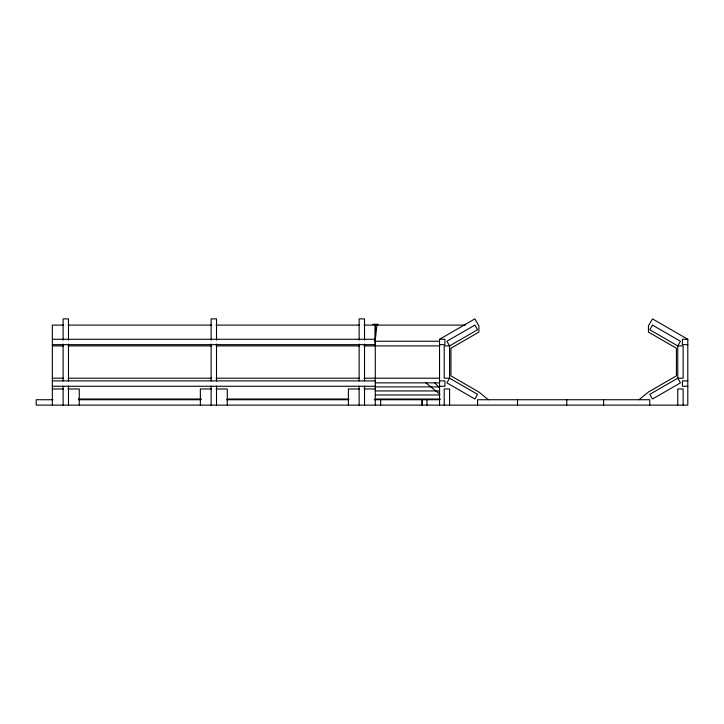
<?xml version="1.0" encoding="UTF-8"?>
<svg xmlns="http://www.w3.org/2000/svg" width="724" height="724" viewBox="0 0 724 724"><rect width="100%" height="100%" fill="white"/><g stroke="black" fill="none" stroke-linecap="round" stroke-linejoin="round"><path stroke-width="1.09" d="M376.942 325.103L375.113 341.248L375.285 345.909M639.021 399.729L648.442 392.019L676.415 375.874L676.415 348.235L648.442 332.09L648.442 325.881L652.478 318.886L687.8 339.275L687.8 405.114L36.2 405.114L36.2 399.729L53.024 399.729M439.54 405.114L439.54 339.275L474.863 318.886L478.899 325.881L478.899 332.09L450.934 348.235L450.934 375.874L478.899 392.019L488.32 399.729M372.697 324.271L378.082 324.271M63.64 325.103L52.345 325.103L52.345 405.114M68.156 325.103L211.562 325.103M216.078 325.103L359.484 325.103M364 325.103L465.36 325.103M52.345 339.275L375.285 339.275M439.54 339.275L444.925 339.275L444.925 344.66L439.54 344.66M687.8 339.275L682.415 339.275L682.415 344.66L687.8 344.66M439.368 341.248L375.113 341.248L375.285 325.103L375.285 405.114M52.345 344.66L375.285 344.66M52.345 345.909L63.64 345.909M68.156 345.909L211.562 345.909M216.078 345.909L359.484 345.909M364 345.909L439.631 345.909M52.345 378.2L63.64 378.2M68.156 378.2L211.562 378.2M216.078 378.2L359.484 378.2M364 378.2L439.631 378.2M52.345 380.896L375.285 380.896M439.54 380.896L444.925 380.896L444.925 386.272L439.54 386.272M687.8 380.896L682.415 380.896L682.415 386.272L687.8 386.272M375.285 382.86L439.368 382.86M52.345 386.272L375.285 386.272M375.285 386.897L439.64 386.897M52.345 388.969L63.558 388.969M68.047 388.969L79.26 388.969L79.26 405.114M211.571 388.969L200.358 388.969L200.358 405.114M216.06 388.969L227.273 388.969L227.273 405.114M359.593 388.969L348.38 388.969L348.38 405.114M364.072 388.969L375.285 388.969M375.285 390.942L439.73 390.942M375.285 394.978L439.622 394.978M78.319 399.014L201.399 399.014M227.372 399.014L348.19 399.014M375.285 399.014L440.255 399.014M78.599 399.729L201.019 399.729M226.621 399.729L349.031 399.729M374.208 399.729L439.948 399.729M425.92 382.86L439.93 394.299M434.699 382.86L439.043 387.268M683.139 405.114L683.139 388.969L677.755 388.969L677.755 405.114M649.79 405.114L649.79 399.729L477.55 399.729L477.55 405.114M603.626 399.729L603.626 405.114M566.774 399.729L566.774 405.114M517.506 399.729L517.506 405.114M449.586 405.114L449.586 388.969L444.201 388.969L444.201 405.114M426.979 399.729L426.979 405.114M422.219 399.729L422.219 405.114M422.083 399.729L422.083 405.114M380.67 399.729L380.67 405.114M364.525 340.171L364.525 318.886L359.14 318.886L359.14 340.171M364.525 344.045L364.525 380.996M364.525 386.091L364.525 405.114M359.14 344.045L359.14 380.996M359.14 386.091L359.14 405.114M216.512 340.171L216.512 318.886L211.127 318.886L211.127 340.171M216.512 344.045L216.512 380.996M216.512 386.091L216.512 405.114M211.127 344.045L211.127 380.996M211.127 386.091L211.127 405.114M68.49 340.171L68.49 318.886L63.115 318.886L63.115 340.171M68.49 344.045L68.49 380.996M68.49 386.091L68.49 405.114M63.115 344.045L63.115 380.996M63.115 386.091L63.115 405.114M449.586 378.2L446.898 382.86L474.863 399.014L477.55 394.354L449.586 378.2L444.201 378.2L444.201 345.909L449.586 345.909L477.55 329.764L474.863 325.103L446.898 341.248L449.586 345.909L449.586 378.2M652.478 325.103L649.79 329.764L677.755 345.909L683.139 345.909L683.139 378.2L677.755 378.2L649.79 394.354L652.478 399.014L680.451 382.86L677.755 378.2L677.755 345.909L680.451 341.248L652.478 325.103"/></g></svg>
